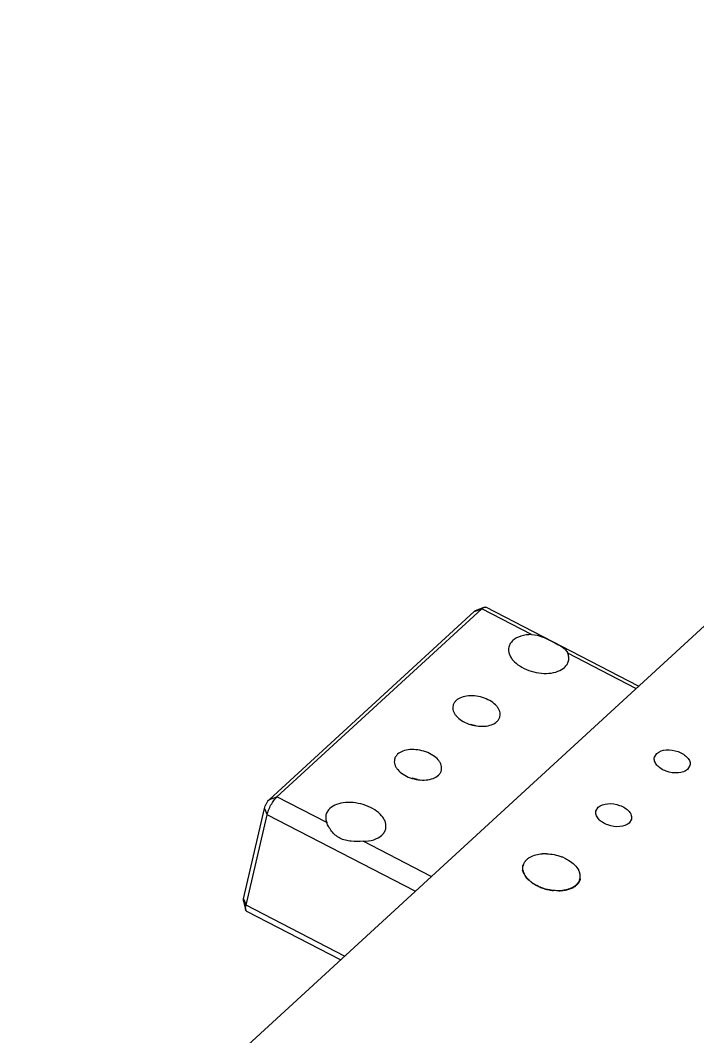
# Model space of a CAD drawing. Header units: millimetres. Extents: x 562 to 17351, y 2396 to 6995.
# Drawn here: x 9373.9 to 9420.3, y 3330.3 to 3399.9 of the extents above; entities that cross this region are included whole.
import ezdxf

# ---------------------------------------------------------------- set-up
doc = ezdxf.new("R2010")
doc.units = ezdxf.units.MM
doc.layers.add('02___PRT_ALL_AXES', color=7, linetype='Continuous')

msp = doc.modelspace()

# ---------------------------------------------------------------- linework, layer by layer
at = {"color": 7, "linetype": 'Continuous'}
for p, q in [((9541.7974, 3469.5292), (9373.8552, 3315.3979)), ((9405.0527, 3359.4653), (9405.6493, 3359.6906)), ((9416.2372, 3354.2946), (9405.7605, 3359.6927)), ((9390.9318, 3346.5259), (9404.9688, 3359.4085)), ((9391.4447, 3346.6945), (9405.4816, 3359.5771)), ((9404.9688, 3359.4085), (9405.4816, 3359.5771)), ((9408.8933, 3357.8193), (9405.4816, 3359.5771)), ((9390.9318, 3346.5259), (9391.4447, 3346.6945)), ((9394.8564, 3344.9366), (9391.4447, 3346.6945)), ((9389.1583, 3339.7223), (9390.5916, 3345.9092)), ((9390.5916, 3345.9092), (9390.7642, 3345.461)), ((9389.3309, 3339.2742), (9390.7642, 3345.461)), ((9400.914, 3340.2314), (9390.7642, 3345.461)), ((9408.2597, 3341.9485), (9408.31, 3341.9465)), ((9408.3149, 3341.6602), (9408.2644, 3341.6719)), ((9408.3171, 3341.9826), (9408.2702, 3342.0019)), ((9408.2768, 3341.6154), (9408.3233, 3341.622)), ((9408.3275, 3341.605), (9408.2768, 3341.6154)), ((9408.293, 3341.5588), (9408.3385, 3341.5667)), ((9408.3439, 3341.5497), (9408.293, 3341.5588)), ((9408.4676, 3341.2217), (9408.5056, 3341.2376)), ((9408.5175, 3341.2211), (9408.4676, 3341.2217)), ((9408.5091, 3341.167), (9408.5455, 3341.1842)), ((9408.5585, 3341.1679), (9408.5091, 3341.167)), ((9408.5539, 3341.113), (9408.5887, 3341.1314)), ((9408.6027, 3341.1153), (9408.5539, 3341.113)), ((9408.8878, 3340.8095), (9408.9119, 3340.8343)), ((9408.9311, 3340.8202), (9408.8878, 3340.8095)), ((9412.1542, 3340.82), (9412.1035, 3340.8304)), ((9412.1128, 3340.8446), (9412.1542, 3340.82)), ((9412.1834, 3340.868), (9412.1325, 3340.877)), ((9412.1407, 3340.8916), (9412.1834, 3340.868)), ((9412.209, 3340.9172), (9412.158, 3340.9249)), ((9412.1651, 3340.9398), (9412.209, 3340.9172)), ((9412.2308, 3340.9676), (9412.1799, 3340.9739)), ((9412.1859, 3340.9892), (9412.2308, 3340.9676)), ((9412.249, 3341.0191), (9412.1981, 3341.024)), ((9412.203, 3341.0396), (9412.249, 3341.0191)), ((9412.2633, 3341.0716), (9412.2127, 3341.0751)), ((9412.2164, 3341.0909), (9412.2633, 3341.0716)), ((9408.9533, 3340.7632), (9408.9754, 3340.7889)), ((9408.9954, 3340.7752), (9408.9533, 3340.7632)), ((9409.0213, 3340.7183), (9409.0414, 3340.7449)), ((9409.0621, 3340.7317), (9409.0213, 3340.7183)), ((9409.4744, 3340.4849), (9409.4816, 3340.5156)), ((9409.5058, 3340.5056), (9409.4744, 3340.4849)), ((9409.556, 3340.4526), (9409.561, 3340.4838)), ((9409.5857, 3340.4744), (9409.556, 3340.4526)), ((9409.639, 3340.4224), (9409.6418, 3340.454)), ((9409.6669, 3340.4452), (9409.639, 3340.4224)), ((9410.1565, 3340.2873), (9410.146, 3340.3201)), ((9410.1723, 3340.3154), (9410.1565, 3340.2873)), ((9410.2444, 3340.2729), (9410.2318, 3340.3057)), ((9410.2582, 3340.3017), (9410.2444, 3340.2729)), ((9410.3324, 3340.2609), (9410.3176, 3340.2936)), ((9410.344, 3340.2904), (9410.3324, 3340.2609)), ((9410.8519, 3340.2403), (9410.825, 3340.2714)), ((9410.8502, 3340.2726), (9410.8519, 3340.2403)), ((9410.9355, 3340.2456), (9410.9068, 3340.2761)), ((9410.9316, 3340.278), (9410.9355, 3340.2456)), ((9411.0179, 3340.2532), (9410.9873, 3340.2832)), ((9411.0118, 3340.2859), (9411.0179, 3340.2532)), ((9411.1782, 3340.2759), (9411.1441, 3340.3046)), ((9411.1677, 3340.3087), (9411.1782, 3340.2759)), ((9411.2558, 3340.2908), (9411.2201, 3340.3188)), ((9411.2431, 3340.3237), (9411.2558, 3340.2908)), ((9411.3315, 3340.3081), (9411.2943, 3340.3354)), ((9411.3167, 3340.3409), (9411.3315, 3340.3081)), ((9411.4052, 3340.3278), (9411.3665, 3340.3542)), ((9411.3883, 3340.3604), (9411.4052, 3340.3278)), ((9411.4767, 3340.3498), (9411.4366, 3340.3753)), ((9411.4577, 3340.3822), (9411.4767, 3340.3498)), ((9411.546, 3340.374), (9411.5045, 3340.3986)), ((9411.5249, 3340.4062), (9411.546, 3340.374)), ((9411.6128, 3340.4004), (9411.5701, 3340.424)), ((9411.5897, 3340.4323), (9411.6128, 3340.4004)), ((9411.677, 3340.429), (9411.6331, 3340.4516)), ((9411.652, 3340.4605), (9411.677, 3340.429)), ((9411.7385, 3340.4597), (9411.6936, 3340.4812)), ((9411.7116, 3340.4907), (9411.7385, 3340.4597)), ((9411.7973, 3340.4924), (9411.7513, 3340.5129)), ((9411.7685, 3340.523), (9411.7973, 3340.4924)), ((9411.8531, 3340.5272), (9411.8063, 3340.5465)), ((9411.8225, 3340.5572), (9411.8531, 3340.5272)), ((9411.9059, 3340.5638), (9411.8582, 3340.5819)), ((9411.8736, 3340.5932), (9411.9059, 3340.5638)), ((9411.9556, 3340.6023), (9411.9072, 3340.6192)), ((9411.9216, 3340.6311), (9411.9556, 3340.6023)), ((9412.0021, 3340.6426), (9411.953, 3340.6583)), ((9411.9665, 3340.6706), (9412.0021, 3340.6426)), ((9412.0453, 3340.6846), (9411.9957, 3340.699)), ((9412.0081, 3340.7118), (9412.0453, 3340.6846)), ((9412.0851, 3340.7282), (9412.035, 3340.7413)), ((9412.0464, 3340.7546), (9412.0851, 3340.7282)), ((9412.1214, 3340.7734), (9412.071, 3340.7852)), ((9412.0813, 3340.7989), (9412.1214, 3340.7734)), ((9389.1485, 3339.5538), (9389.3113, 3338.9371)), ((9389.1583, 3339.7223), (9389.3309, 3339.2742)), ((9396.0812, 3335.7961), (9389.3309, 3339.2742)), ((9395.7975, 3335.5357), (9389.3742, 3338.8454))]:
    msp.add_line(p, q, dxfattribs=at)
for centre, radius, start, end in [((9404.2921, 3348.9856), 2.7056, 73.044517, 80.867867), ((9400.2816, 3345.3049), 2.7056, 73.044517, 80.867867), ((9409.0399, 3341.821), 0.7406, 167.399075, 170.24393), ((9409.1886, 3341.8322), 0.8905, 191.138804, 193.654798), ((9409.2375, 3341.8446), 0.941, 194.752079, 197.177298), ((9409.2925, 3341.8622), 0.9987, 198.23312, 200.563999), ((9409.353, 3341.8856), 1.0636, 201.577314, 203.812467), ((9409.4184, 3341.9151), 1.1354, 204.783124, 206.923004), ((9409.4882, 3341.9513), 1.2139, 207.851589, 209.898131), ((9409.5615, 3341.9942), 1.2989, 210.785807, 212.742088), ((9409.6377, 3342.044), 1.3899, 213.590453, 215.460383), ((9409.7159, 3342.1006), 1.4865, 216.271339, 218.0594), ((9409.7954, 3342.1637), 1.588, 218.835045, 220.546069), ((9409.8754, 3342.233), 1.6938, 221.288613, 222.927614), ((9409.955, 3342.308), 1.8032, 223.639311, 225.211348), ((9410.0335, 3342.388), 1.9153, 225.894446, 227.404528), ((9410.1101, 3342.4723), 2.0292, 228.061232, 229.514246), ((9410.1842, 3342.56), 2.144, 230.146696, 231.547362), ((9410.2551, 3342.6502), 2.2587, 232.157612, 233.510455), ((9410.3221, 3342.7418), 2.3722, 234.100469, 235.409805), ((9411.3966, 3341.3043), 0.851, 323.567776, 326.161021), ((9411.4272, 3341.2842), 0.8145, 327.33063, 330.000868), ((9411.4526, 3341.2698), 0.7852, 331.202611, 333.938748), ((9411.4724, 3341.2604), 0.7632, 335.1671, 337.955513), ((9411.4861, 3341.2549), 0.7485, 339.203871, 342.028774), ((9411.4933, 3341.2526), 0.741, 343.289671, 346.133676), ((9411.4936, 3341.2525), 0.7406, 347.399075, 350.24393), ((9410.3848, 3342.8337), 2.4835, 235.981451, 237.251379), ((9410.4428, 3342.9247), 2.5914, 237.806431, 239.040842), ((9410.4957, 3343.0138), 2.695, 239.580978, 240.78356), ((9410.5432, 3343.0996), 2.7931, 241.310374, 242.484625), ((9410.5852, 3343.1811), 2.8848, 242.999629, 244.148872), ((9410.6216, 3343.257), 2.969, 244.653502, 245.780902), ((9410.6525, 3343.3264), 3.0449, 246.276529, 247.385111), ((9410.6779, 3343.3882), 3.1117, 247.873046, 248.965709), ((9410.6981, 3343.4414), 3.1686, 249.447214, 250.526752), ((9410.7134, 3343.4852), 3.2151, 251.003046, 252.072166), ((9410.7242, 3343.5189), 3.2505, 252.54443, 253.605769), ((9410.7309, 3343.542), 3.2745, 254.075161, 255.131303), ((9410.7341, 3343.5539), 3.2868, 255.598958, 256.652453), ((9410.7342, 3343.5545), 3.2874, 257.119496, 258.172873), ((9410.732, 3343.5434), 3.2761, 258.640425, 259.696217), ((9410.728, 3343.5208), 3.2532, 260.165401, 261.226152), ((9410.7229, 3343.4868), 3.2188, 261.698104, 262.766396), ((9410.7174, 3343.4417), 3.1734, 263.242269, 264.320733), ((9410.7055, 3343.0707), 2.8019, 271.272555, 272.444362), ((9410.7101, 3342.9732), 2.7043, 272.970024, 274.169848), ((9410.7181, 3342.8705), 2.6012, 274.70869, 275.940012), ((9410.7298, 3342.7635), 2.4936, 276.493618, 277.760109), ((9410.7453, 3342.6536), 2.3826, 278.330151, 279.635682), ((9410.7649, 3342.5419), 2.2692, 280.223924, 281.572575), ((9410.7885, 3342.4298), 2.1546, 282.180877, 283.576944), ((9410.8161, 3342.3183), 2.0398, 284.20726, 285.655248), ((9410.8475, 3342.2087), 1.9257, 286.309626, 287.814239), ((9410.8825, 3342.102), 1.8134, 288.49481, 290.060922), ((9410.9208, 3341.9992), 1.7038, 290.769886, 292.402496), ((9410.9619, 3341.9013), 1.5976, 293.142098, 294.846265), ((9411.0053, 3341.8091), 1.4956, 295.618761, 297.399507), ((9411.0506, 3341.7233), 1.3986, 298.207114, 300.069294), ((9411.097, 3341.6444), 1.3071, 300.914125, 302.862262), ((9411.144, 3341.5729), 1.2215, 303.746239, 305.784308), ((9411.1908, 3341.509), 1.1424, 306.709061, 308.840227), ((9411.2263, 3341.4652), 1.0859, 309.814239, 310.549037), ((9411.2419, 3341.447), 1.0619, 310.546304, 312.037963), ((9411.2809, 3341.4047), 1.0044, 313.042657, 315.36473), ((9411.3228, 3341.364), 0.946, 316.416659, 318.833285), ((9411.3616, 3341.3307), 0.8949, 319.926811, 322.434642)]:
    msp.add_arc(centre, radius, start, end, dxfattribs=at)
for points, knots in [([(9405.4816, 3359.5771), (9405.5094, 3359.6026), (9405.5618, 3359.6459), (9405.6212, 3359.68), (9405.6493, 3359.6906)], [0, 0, 0, 0, 0.556608, 1, 1, 1, 1]), ([(9405.6493, 3359.6906), (9405.6688, 3359.698), (9405.7062, 3359.7078), (9405.7453, 3359.7005), (9405.7605, 3359.6927)], [0, 0, 0, 0, 0.5484841, 1, 1, 1, 1]), ([(9404.9688, 3359.4085), (9404.9761, 3359.4152), (9405.0017, 3359.4372), (9405.0302, 3359.4568), (9405.0527, 3359.4653)], [0, 0, 0, 0, 0.2923324, 1, 1, 1, 1]), ([(9390.5916, 3345.9092), (9390.6047, 3345.9656), (9390.6441, 3346.0824), (9390.7241, 3346.2499), (9390.8196, 3346.402), (9390.8935, 3346.4907), (9390.9318, 3346.5259)], [0, 0, 0, 0, 0.2442919, 0.5169895, 0.7807391, 1, 1, 1, 1]), ([(9390.7642, 3345.461), (9390.7904, 3345.574), (9390.8692, 3345.8075), (9391.0293, 3346.1425), (9391.2203, 3346.4467), (9391.368, 3346.6241), (9391.4447, 3346.6945)], [0, 0, 0, 0, 0.2442824, 0.5169923, 0.780747, 1, 1, 1, 1]), ([(9389.1485, 3339.5538), (9389.1424, 3339.577), (9389.1412, 3339.6348), (9389.1509, 3339.6906), (9389.1583, 3339.7223)], [0, 0, 0, 0, 0.4246, 1, 1, 1, 1]), ([(9389.3113, 3338.9371), (9389.2991, 3338.9836), (9389.2968, 3339.0991), (9389.3162, 3339.2107), (9389.3309, 3339.2742)], [0, 0, 0, 0, 0.4244258, 1, 1, 1, 1]), ([(9389.3742, 3338.8454), (9389.359, 3338.8532), (9389.3304, 3338.8808), (9389.3167, 3338.917), (9389.3113, 3338.9371)], [0, 0, 0, 0, 0.4515085, 1, 1, 1, 1])]:
    msp.add_open_spline(points, degree=3, knots=knots, dxfattribs=at)
at = {"layer": '02___PRT_ALL_AXES', "color": 7, "linetype": 'Continuous'}
for p, q in [((9416.0563, 3354.1286), (9411.3816, 3356.5372)), ((9417.3208, 3349.4104), (9417.4804, 3349.6735)), ((9419.7563, 3348.8462), (9419.5967, 3348.5831)), ((9413.3102, 3345.7297), (9413.4699, 3345.9928)), ((9415.7457, 3345.1654), (9415.5861, 3344.9024)), ((9402.0194, 3341.2459), (9397.3446, 3343.6546))]:
    msp.add_line(p, q, dxfattribs=at)
for centre, radius, start, end in [((9409.1001, 3341.7928), 0.8071, 147.92593, 153.250407), ((9409.1348, 3341.7712), 0.848, 144.014453, 147.932803), ((9409.1679, 3341.7471), 0.8889, 140.173623, 144.012501), ((9409.2142, 3341.708), 0.9495, 134.251678, 140.146153), ((9409.2514, 3341.6707), 1.0022, 132.540839, 134.286562), ((9409.2747, 3341.6451), 1.0368, 130.773504, 132.538422), ((9409.8298, 3339.9702), 2.8345, 88.139416, 94.359737), ((9409.8636, 3339.7068), 3.0888, 67.486361, 69.206455), ((9409.8842, 3339.7562), 3.0353, 65.801549, 67.486994), ((9409.0362, 3341.8218), 0.7369, 166.953672, 169.873611), ((9409.0339, 3341.8223), 0.7345, 162.618725, 166.951884), ((9409.2199, 3341.8402), 0.9228, 194.221505, 196.13763), ((9409.0426, 3341.8195), 0.7436, 158.583901, 162.608721), ((9409.0663, 3341.81), 0.7692, 153.257998, 158.571244), ((9411.1418, 3341.1708), 1.1058, 22.722811, 25.944733), ((9411.2174, 3341.2023), 1.0239, 18.489572, 22.733532), ((9411.2938, 3341.2279), 0.9434, 14.244447, 18.485662), ((9409.6976, 3342.086), 1.4631, 215.128452, 218.457928), ((9409.7683, 3342.1416), 1.553, 218.442342, 219.923399), ((9410.3024, 3342.7134), 2.3377, 233.367248, 235.424058), ((9411.4929, 3341.2534), 0.7416, 339.385514, 342.612151), ((9411.4996, 3341.2512), 0.7345, 342.618725, 346.951884), ((9411.3517, 3341.2428), 0.8836, 10.227, 14.232788), ((9411.4971, 3341.2517), 0.7371, 346.953904, 350.094434), ((9411.3927, 3341.2502), 0.8419, 6.270826, 10.223075), ((9411.4914, 3341.2527), 0.7429, 350.094563, 352.760505), ((9411.4665, 3341.2552), 0.7679, 352.813558, 2.243749), ((9411.4267, 3341.254), 0.8077, 2.218181, 6.267879), ((9410.3613, 3342.7987), 2.4413, 235.422505, 237.051373), ((9410.7129, 3342.9395), 2.6704, 273.023597, 274.708857), ((9410.7212, 3342.8386), 2.5691, 274.708994, 276.577482), ((9410.8955, 3342.0638), 1.7731, 288.65159, 290.813927), ((9410.931, 3341.9703), 1.6731, 290.813392, 293.342789), ((9411.2526, 3341.4353), 1.0461, 310.03823, 312.532108)]:
    msp.add_arc(centre, radius, start, end, dxfattribs=at)
for points, knots in [([(9408.8933, 3357.8193), (9408.6442, 3357.8165), (9408.1848, 3357.7578), (9407.7613, 3357.5449), (9407.6078, 3357.404)], [0, 0, 0, 0, 0.5446354, 1, 1, 1, 1]), ([(9408.8933, 3357.8193), (9409.1581, 3357.8222), (9409.5574, 3357.7084), (9410.0416, 3357.4843), (9410.3939, 3357.3046), (9410.7205, 3357.1351), (9411.007, 3356.9697), (9411.2415, 3356.7828), (9411.3476, 3356.6219), (9411.3816, 3356.5372)], [0, 0, 0, 0, 0.2765873, 0.4193187, 0.5594275, 0.6891937, 0.8037933, 0.9047448, 1, 1, 1, 1]), ([(9407.3396, 3356.9621), (9407.3231, 3356.8905), (9407.3103, 3356.7383), (9407.3548, 3356.5067), (9407.4595, 3356.2767), (9407.6822, 3355.9685), (9408.0926, 3355.6293), (9408.7028, 3355.3348), (9409.387, 3355.1652), (9410.0717, 3355.1398), (9410.6841, 3355.2602), (9411.0323, 3355.4521), (9411.1631, 3355.5722)], [0, 0, 0, 0, 0.0454772, 0.0931063, 0.1445401, 0.2007117, 0.3273078, 0.4691994, 0.6172617, 0.7607293, 0.8900402, 1, 1, 1, 1]), ([(9407.6078, 3357.404), (9407.5417, 3357.3433), (9407.427, 3357.2086), (9407.3587, 3357.0444), (9407.3396, 3356.9621)], [0, 0, 0, 0, 0.5148519, 1, 1, 1, 1]), ([(9411.4313, 3356.0141), (9411.4507, 3356.0978), (9411.4613, 3356.2784), (9411.4155, 3356.4524), (9411.3816, 3356.5372)], [0, 0, 0, 0, 0.4847052, 1, 1, 1, 1]), ([(9411.1631, 3355.5722), (9411.2293, 3355.6328), (9411.344, 3355.7676), (9411.4122, 3355.9317), (9411.4313, 3356.0141)], [0, 0, 0, 0, 0.5148705, 1, 1, 1, 1]), ([(9406.7317, 3352.2049), (9406.7447, 3352.2611), (9406.7547, 3352.3807), (9406.7197, 3352.5627), (9406.6375, 3352.7434), (9406.4625, 3352.9855), (9406.1401, 3353.2521), (9405.6606, 3353.4835), (9405.123, 3353.6167), (9404.585, 3353.6367), (9404.1039, 3353.5421), (9403.8303, 3353.3913), (9403.7275, 3353.297)], [0, 0, 0, 0, 0.0454751, 0.0931041, 0.1445377, 0.2007104, 0.3273063, 0.4691979, 0.6172603, 0.760729, 0.8900378, 1, 1, 1, 1]), ([(9403.5168, 3352.9497), (9403.5038, 3352.8935), (9403.4938, 3352.7739), (9403.5287, 3352.5919), (9403.6109, 3352.4112), (9403.786, 3352.1691), (9404.1084, 3351.9025), (9404.5879, 3351.6711), (9405.1255, 3351.5379), (9405.6634, 3351.5179), (9406.1446, 3351.6125), (9406.4182, 3351.7633), (9406.521, 3351.8576)], [0, 0, 0, 0, 0.0454751, 0.0931041, 0.1445377, 0.2007104, 0.3273063, 0.4691979, 0.6172603, 0.760729, 0.8900378, 1, 1, 1, 1]), ([(9403.7275, 3353.297), (9403.6756, 3353.2493), (9403.5854, 3353.1434), (9403.5318, 3353.0144), (9403.5168, 3352.9497)], [0, 0, 0, 0, 0.514815, 1, 1, 1, 1]), ([(9406.521, 3351.8576), (9406.5729, 3351.9053), (9406.663, 3352.0112), (9406.7167, 3352.1402), (9406.7317, 3352.2049)], [0, 0, 0, 0, 0.514815, 1, 1, 1, 1]), ([(9402.7211, 3348.5241), (9402.7341, 3348.5804), (9402.7441, 3348.6999), (9402.7092, 3348.8819), (9402.627, 3349.0627), (9402.452, 3349.3048), (9402.1295, 3349.5713), (9401.65, 3349.8027), (9401.1124, 3349.936), (9400.5745, 3349.956), (9400.0934, 3349.8613), (9399.8197, 3349.7106), (9399.7169, 3349.6162)], [0, 0, 0, 0, 0.0454751, 0.0931041, 0.1445377, 0.2007104, 0.3273063, 0.4691979, 0.6172603, 0.760729, 0.8900378, 1, 1, 1, 1]), ([(9417.4804, 3349.6735), (9417.6477, 3349.8271), (9418.1753, 3349.9761), (9418.8205, 3349.8735), (9419.3084, 3349.6395), (9419.5897, 3349.4063), (9419.761, 3349.1347), (9419.7764, 3348.9326), (9419.7563, 3348.8462)], [0, 0, 0, 0, 0.2376781, 0.529309, 0.6720609, 0.7994294, 0.9071561, 1, 1, 1, 1]), ([(9399.5063, 3349.2689), (9399.4932, 3349.2127), (9399.4832, 3349.0932), (9399.5182, 3348.9112), (9399.6004, 3348.7304), (9399.7754, 3348.4883), (9400.0979, 3348.2218), (9400.5773, 3347.9904), (9401.1149, 3347.8571), (9401.6529, 3347.8371), (9402.134, 3347.9318), (9402.4076, 3348.0825), (9402.5104, 3348.1769)], [0, 0, 0, 0, 0.0454751, 0.0931041, 0.1445377, 0.2007104, 0.3273063, 0.4691979, 0.6172603, 0.760729, 0.8900378, 1, 1, 1, 1]), ([(9399.7169, 3349.6162), (9399.665, 3349.5685), (9399.5749, 3349.4627), (9399.5213, 3349.3337), (9399.5063, 3349.2689)], [0, 0, 0, 0, 0.514815, 1, 1, 1, 1]), ([(9419.5967, 3348.5831), (9419.4294, 3348.4296), (9418.9018, 3348.2805), (9418.2566, 3348.3831), (9417.7687, 3348.6171), (9417.4874, 3348.8503), (9417.3161, 3349.1219), (9417.3007, 3349.324), (9417.3208, 3349.4104)], [0, 0, 0, 0, 0.2376781, 0.529309, 0.6720609, 0.7994294, 0.9071561, 1, 1, 1, 1]), ([(9402.5104, 3348.1769), (9402.5624, 3348.2246), (9402.6525, 3348.3304), (9402.7061, 3348.4594), (9402.7211, 3348.5241)], [0, 0, 0, 0, 0.514815, 1, 1, 1, 1]), ([(9395.0748, 3345.9017), (9395.0087, 3345.841), (9394.894, 3345.7063), (9394.8257, 3345.5421), (9394.8067, 3345.4597)], [0, 0, 0, 0, 0.5148705, 1, 1, 1, 1]), ([(9398.8983, 3344.5118), (9398.9149, 3344.5833), (9398.9276, 3344.7355), (9398.8831, 3344.9671), (9398.7785, 3345.1972), (9398.5557, 3345.5053), (9398.1453, 3345.8446), (9397.5351, 3346.1391), (9396.8509, 3346.3087), (9396.1662, 3346.3341), (9395.5539, 3346.2136), (9395.2056, 3346.0218), (9395.0748, 3345.9017)], [0, 0, 0, 0, 0.0454772, 0.0931063, 0.1445401, 0.2007117, 0.3273078, 0.4691994, 0.6172617, 0.7607293, 0.8900402, 1, 1, 1, 1]), ([(9415.5861, 3344.9024), (9415.4188, 3344.7488), (9414.8912, 3344.5998), (9414.246, 3344.7023), (9413.7581, 3344.9364), (9413.4768, 3345.1695), (9413.3056, 3345.4412), (9413.2901, 3345.6433), (9413.3102, 3345.7297)], [0, 0, 0, 0, 0.2376781, 0.529309, 0.6720609, 0.7994294, 0.9071561, 1, 1, 1, 1]), ([(9413.4699, 3345.9928), (9413.6372, 3346.1463), (9414.1648, 3346.2953), (9414.81, 3346.1928), (9415.2979, 3345.9587), (9415.5791, 3345.7256), (9415.7504, 3345.4539), (9415.7658, 3345.2518), (9415.7457, 3345.1654)], [0, 0, 0, 0, 0.2376781, 0.529309, 0.6720609, 0.7994294, 0.9071561, 1, 1, 1, 1]), ([(9394.8067, 3345.4597), (9394.7873, 3345.376), (9394.7767, 3345.1955), (9394.8224, 3345.0214), (9394.8564, 3344.9366)], [0, 0, 0, 0, 0.4847052, 1, 1, 1, 1]), ([(9397.3446, 3343.6546), (9397.0736, 3343.6516), (9396.667, 3343.637), (9396.1334, 3343.7137), (9395.7585, 3343.8489), (9395.4374, 3344.0698), (9395.1831, 3344.3457), (9394.9918, 3344.6383), (9394.8952, 3344.8398), (9394.8564, 3344.9366)], [0, 0, 0, 0, 0.2672756, 0.3998185, 0.5293894, 0.6564589, 0.7802285, 0.8971307, 1, 1, 1, 1]), ([(9398.6301, 3344.0698), (9398.6963, 3344.1305), (9398.8109, 3344.2652), (9398.8792, 3344.4294), (9398.8983, 3344.5118)], [0, 0, 0, 0, 0.5148519, 1, 1, 1, 1]), ([(9397.3446, 3343.6546), (9397.5937, 3343.6573), (9398.0531, 3343.7161), (9398.4767, 3343.929), (9398.6301, 3344.0698)], [0, 0, 0, 0, 0.5446354, 1, 1, 1, 1]), ([(9408.5976, 3342.4303), (9408.6587, 3342.483), (9408.9612, 3342.6892), (9409.332, 3342.7746), (9409.6143, 3342.7965)], [0, 0, 0, 0, 0.2216363, 1, 1, 1, 1]), ([(9411.1283, 3342.5248), (9411.2435, 3342.4731), (9411.6381, 3342.2656), (9411.9954, 3341.9442), (9412.1362, 3341.6546)], [0, 0, 0, 0, 0.2816296, 1, 1, 1, 1]), ([(9408.501, 3341.2441), (9408.4819, 3341.2714), (9408.4128, 3341.3774), (9408.3593, 3341.4942), (9408.3334, 3341.5837)], [0, 0, 0, 0, 0.2634372, 1, 1, 1, 1]), ([(9408.9076, 3340.8375), (9408.876, 3340.8609), (9408.7575, 3340.9539), (9408.6487, 3341.0596), (9408.5773, 3341.1449)], [0, 0, 0, 0, 0.2613325, 1, 1, 1, 1]), ([(9412.187, 3340.9923), (9412.1523, 3340.8999), (9412.0793, 3340.7833), (9411.9855, 3340.6881), (9411.9598, 3340.6644)], [0, 0, 0, 0, 0.7386698, 1, 1, 1, 1]), ([(9410.8538, 3340.2728), (9410.7402, 3340.2668), (9410.2751, 3340.271), (9409.8114, 3340.3789), (9409.4872, 3340.5133)], [0, 0, 0, 0, 0.2446381, 1, 1, 1, 1]), ([(9411.4625, 3340.3838), (9411.4278, 3340.3721), (9411.2817, 3340.3275), (9411.1307, 3340.2996), (9411.0155, 3340.2863)], [0, 0, 0, 0, 0.2402518, 1, 1, 1, 1]), ([(9411.9256, 3340.6344), (9411.9021, 3340.6146), (9411.7995, 3340.5356), (9411.6846, 3340.4733), (9411.594, 3340.4341)], [0, 0, 0, 0, 0.2372807, 1, 1, 1, 1])]:
    msp.add_open_spline(points, degree=3, knots=knots, dxfattribs=at)
for points in [[(9409.9218, 3342.8032), (9410.2747, 3342.7921), (9410.6301, 3342.7198), (9410.9602, 3342.5944)], [(9408.3254, 3341.6135), (9408.2977, 3341.7228), (9408.291, 3341.8404), (9408.3108, 3341.9514)], [(9409.4872, 3340.5133), (9409.3296, 3340.5786), (9409.1766, 3340.6572), (9409.0335, 3340.75)]]:
    msp.add_open_spline(points, degree=3, dxfattribs=at)

doc.saveas('drawing.dxf')
